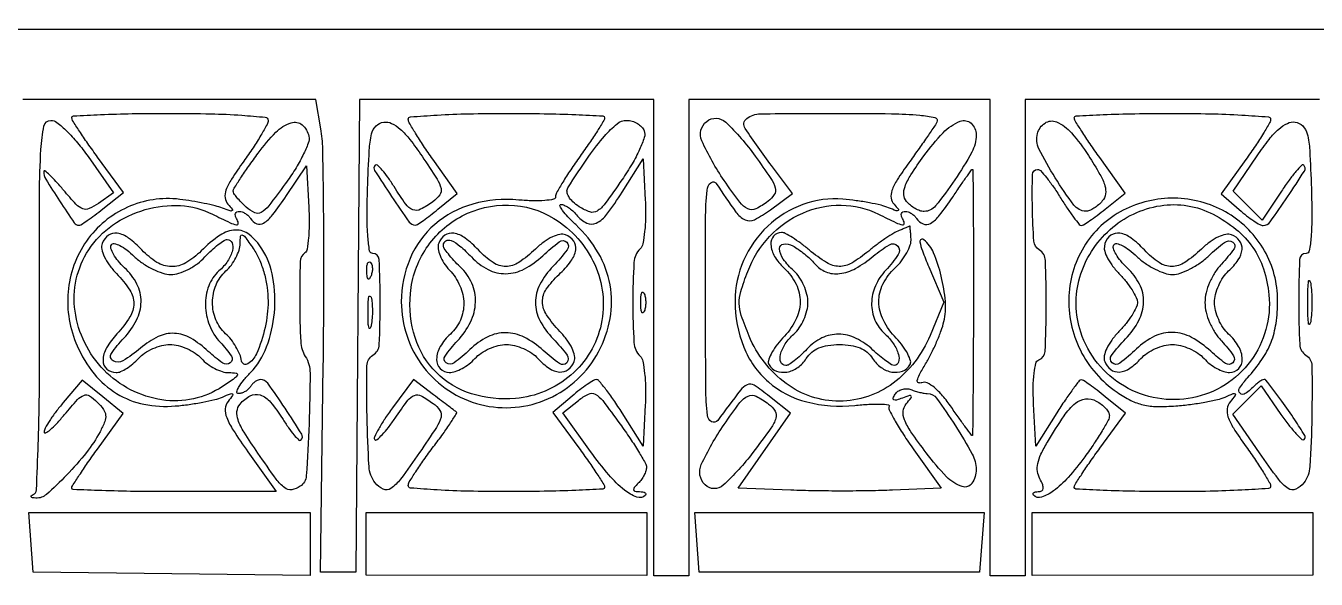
# Model space of a CAD drawing. Header units: inches. Extents: x 57 to 2760, y -193 to 2149.
# Drawn here: x 504.67 to 531.92, y 879.75 to 891.45 of the extents above; entities that cross this region are included whole.
import ezdxf

# ---------------------------------------------------------------- set-up
doc = ezdxf.new("R2010")
doc.units = ezdxf.units.IN
doc.header["$MEASUREMENT"] = 0
doc.set_wipeout_variables(frame=1)

# ---------------------------------------------------------------- blocks, each defined once
blk = doc.blocks.new('TG7-1H40CA')
blk.add_wipeout([(-0.386, 49.351), (148.648, 49.351), (148.648, -0.051), (-0.352, 0.023)])
for points in [[(64.735, 45.429, -0.000017), (56.91, 45.461, -0.408403)], [(124.81, 29.852), (118.597, 29.852), (118.597, 19.786), (117.857, 19.786), (117.857, 29.852), (111.491, 29.852), (111.491, 19.786), (110.751, 19.786), (110.751, 29.852), (104.537, 29.852), (104.459, 19.86), (103.719, 19.86), (103.774, 24.233, 0.002396), (103.788, 25.953, 0.003267), (103.782, 27.504, 0.002156), (103.764, 28.806, 0.037201), (103.724, 29.229), (103.619, 29.852), (97.427, 29.852)], [(120.941, 25.664, -0.233681), (120.941, 25.454, -0.026829), (120.851, 25.294, -0.026288), (120.725, 25.118, -0.023115), (120.576, 24.947, 0.032497), (120.424, 24.766, 0.048319), (120.318, 24.589, 0.058925), (120.266, 24.431, 0.143956), (120.275, 24.31, 0.140469), (120.401, 24.143, 0.184881), (120.583, 24.09, 0.129727), (120.805, 24.17, 0.058593), (121.039, 24.375, -0.062472), (121.171, 24.488, -0.041885), (121.346, 24.584, -0.041901), (121.533, 24.649, -0.062761), (121.706, 24.671, -0.062761), (121.878, 24.649, -0.041901), (122.065, 24.584, -0.041885), (122.24, 24.488, -0.062472), (122.372, 24.375, 0.044853), (122.494, 24.261, 0.038833), (122.641, 24.166, 0.040713), (122.789, 24.1, 0.084684), (122.913, 24.079, 0.205451), (123.105, 24.161, 0.199704), (123.18, 24.358, 0.125606), (123.102, 24.631, 0.076965), (122.89, 24.893, -0.062472), (122.776, 25.025, -0.041885), (122.681, 25.199, -0.041901), (122.615, 25.387, -0.062761), (122.594, 25.559, -0.062761), (122.615, 25.731, -0.041901), (122.681, 25.919, -0.041885), (122.776, 26.093, -0.062472), (122.89, 26.225, 0.058593), (123.095, 26.46, 0.129727), (123.174, 26.682, 0.184881), (123.122, 26.864, 0.140469), (122.955, 26.989, 0.143956), (122.834, 26.999, 0.058925), (122.676, 26.946, 0.048319), (122.498, 26.84, 0.032497), (122.318, 26.689, -0.043148), (121.968, 26.407, -0.144885), (121.691, 26.321, -0.156504), (121.425, 26.401, -0.052948), (121.113, 26.669, 0.042778), (120.833, 26.92, 0.120836), (120.594, 27.023, 0.200038), (120.407, 26.979, 0.145834), (120.275, 26.809), (120.266, 26.687, 0.058925), (120.318, 26.529, 0.048319), (120.424, 26.352, 0.032497), (120.576, 26.171, -0.023115), (120.725, 26.001, -0.026288), (120.851, 25.824, -0.026829), (120.941, 25.664, -0.115288)]]:
    blk.add_lwpolyline(points, format="xyb")
for points in [[(1.203, 31.333), (147.02, 31.333)], [(103.497, 21.118), (103.497, 19.793), (100.573, 19.826), (97.649, 19.86), (97.558, 21.118), (103.497, 21.118)], [(110.603, 21.118), (110.603, 19.789), (104.681, 19.796), (104.681, 21.118), (110.603, 21.118)], [(117.726, 21.118), (117.634, 19.86), (111.713, 19.86), (111.622, 21.118), (117.726, 21.118)], [(124.666, 21.118), (124.666, 19.796), (118.745, 19.789), (118.745, 21.118), (124.666, 21.118)]]:
    blk.add_lwpolyline(points)
for points in [[(102.609, 29.408, -0.125686), (102.586, 29.318, -0.00924), (102.458, 29.094, -0.012406), (102.292, 28.83, -0.009073), (102.095, 28.545, 0.011793), (101.837, 28.168, 0.056325), (101.72, 27.935, 0.115737), (101.7, 27.77, 0.160611), (101.762, 27.635, -0.013977), (101.853, 27.531, -0.434142), (101.849, 27.5, -0.242988), (101.808, 27.494, -0.008084), (101.646, 27.552, 0.029897), (101.492, 27.6, 0.009738), (101.259, 27.653, 0.009666), (100.997, 27.702, 0.010746), (100.742, 27.739, 0.136869), (99.639, 27.572, 0.135475), (98.776, 26.858, 0.13172), (98.386, 25.784, 0.126331), (98.577, 24.641, 0.065719), (98.936, 24.052, 0.085879), (99.41, 23.636, 0.087742), (99.988, 23.409, 0.07192), (100.65, 23.372, 0.012784), (100.94, 23.405, 0.012272), (101.232, 23.453, 0.012294), (101.487, 23.509, 0.042661), (101.646, 23.562, -0.007405), (101.815, 23.632, -0.268829), (101.856, 23.626, -0.404215), (101.86, 23.594, -0.010945), (101.763, 23.469, 0.15874), (101.704, 23.315, 0.107125), (101.735, 23.128, 0.050779), (101.873, 22.859, 0.009769), (102.182, 22.405), (102.78, 21.562), (100.622, 21.562, -0.003199), (99.794, 21.567, -0.005332), (99.098, 21.584, -0.001141), (98.492, 21.606, -0.402927), (98.464, 21.636, -0.142974), (98.478, 21.686, -0.002861), (98.623, 21.909, -0.006551), (98.797, 22.169, -0.004324), (99.005, 22.463), (99.546, 23.216), (99.116, 23.567), (98.686, 23.917), (98.283, 23.443, 0.014208), (98.128, 23.25, 0.018196), (97.998, 23.064, 0.016255), (97.901, 22.904, 0.128105), (97.879, 22.82, 0.572248), (97.911, 22.802, 0.050088), (98.006, 22.868, 0.02866), (98.145, 23.002, 0.013207), (98.311, 23.19, -0.010058), (98.585, 23.506, -0.118224), (98.718, 23.597, -0.237177), (98.837, 23.585, -0.053339), (99.001, 23.454, -0.039535), (99.133, 23.301, -0.135441), (99.179, 23.179, -0.119455), (99.16, 23.042, -0.027596), (99.06, 22.829, -0.044231), (98.773, 22.39, -0.025118), (98.355, 21.912, -0.019166), (97.929, 21.504, -0.198355), (97.703, 21.426, -0.029627), (97.634, 21.434, -0.193294), (97.604, 21.452, -0.404272), (97.607, 21.475, -0.066696), (97.649, 21.5, 0.289971), (97.717, 21.598, 0.002382), (97.755, 22.574, 0.006572), (97.781, 23.812, 0.002724), (97.784, 25.485, -0.001343), (97.783, 27.845, -0.01464), (97.813, 28.795, -0.033891), (97.876, 29.288, -0.357869), (98.023, 29.408, -0.168246), (98.151, 29.363, -0.026216), (98.357, 29.183, -0.026708), (98.586, 28.936, -0.020418), (98.809, 28.643), (99.345, 27.877), (99.027, 27.654, -0.048727), (98.83, 27.543, -0.196973), (98.694, 27.539, -0.116309), (98.552, 27.635, -0.012586), (98.29, 27.933, 0.00991), (98.129, 28.118, 0.020116), (97.994, 28.256, 0.025147), (97.896, 28.339, 0.621844), (97.871, 28.327, 0.137715), (97.917, 28.164, 0.00741), (98.206, 27.705, 0.005258), (98.515, 27.242, 0.244157), (98.612, 27.19, 0.147025), (98.658, 27.203, 0.007308), (98.792, 27.292, 0.011264), (98.949, 27.404, 0.007862), (99.121, 27.537), (99.556, 27.885), (99.01, 28.63, -0.005449), (98.801, 28.921, -0.008075), (98.624, 29.182, -0.004203), (98.481, 29.405, -0.141513), (98.464, 29.465, -0.399201), (98.499, 29.502, -0.001888), (99.072, 29.529, -0.00687), (99.741, 29.55, -0.004124), (100.536, 29.556, -0.005422), (101.401, 29.547, -0.012364), (102.052, 29.516, -0.007263), (102.55, 29.474, -0.385163)], [(109.714, 29.463, -0.13792), (109.697, 29.402, -0.004579), (109.562, 29.185, -0.008398), (109.395, 28.931, -0.005714), (109.196, 28.648, 0.008355), (108.998, 28.362, 0.011601), (108.83, 28.099, 0.008224), (108.7, 27.875, 0.128264), (108.678, 27.79, -0.359011), (108.637, 27.74, -0.027296), (108.451, 27.714, -0.02766), (108.2, 27.707, -0.016302), (107.901, 27.725, 0.091021), (106.93, 27.639, 0.111589), (106.13, 27.21, 0.11471), (105.607, 26.489, 0.10035), (105.422, 25.574, 0.16486), (105.89, 24.196, 0.168755), (107.096, 23.402, 0.169487), (108.53, 23.529, 0.166124), (109.588, 24.52, 0.078013), (109.831, 25.223, 0.08915), (109.83, 25.932, 0.087729), (109.582, 26.607, 0.072825), (109.104, 27.205, -0.014957), (108.938, 27.369, -0.03237), (108.824, 27.506, -0.058103), (108.771, 27.6, -0.536225), (108.792, 27.632, -0.109832), (108.861, 27.616, -0.038752), (108.949, 27.566, -0.03622), (109.041, 27.495, -0.035202), (109.122, 27.41, 0.102028), (109.338, 27.237, 0.238164), (109.539, 27.236, 0.116924), (109.764, 27.424, 0.019468), (110.085, 27.891), (110.529, 28.594), (110.574, 27.721, -0.017348), (110.58, 27.375, -0.022422), (110.56, 27.059, -0.02098), (110.521, 26.802, -0.1496), (110.463, 26.692, 0.183995), (110.335, 26.407, 0.01439), (110.31, 25.559, 0.01439), (110.335, 24.711, 0.183995), (110.463, 24.426, -0.1496), (110.521, 24.316, -0.02098), (110.56, 24.059, -0.022422), (110.58, 23.743, -0.017348), (110.574, 23.397), (110.529, 22.524), (110.085, 23.227, 0.009742), (109.907, 23.497, 0.014641), (109.741, 23.724, 0.009427), (109.595, 23.903, 0.220865), (109.538, 23.93, 0.139145), (109.478, 23.913, 0.012695), (109.346, 23.828, 0.015659), (109.192, 23.715, 0.011626), (109.029, 23.581), (108.623, 23.232), (109.169, 22.488, -0.005452), (109.378, 22.197, -0.008079), (109.554, 21.936, -0.004207), (109.697, 21.713, -0.141503), (109.714, 21.653, -0.399201), (109.679, 21.616, -0.001888), (109.106, 21.589, -0.00687), (108.437, 21.569, -0.004124), (107.642, 21.562, -0.005733), (106.847, 21.571, -0.009538), (106.178, 21.599, -0.00361), (105.617, 21.638, -0.392264), (105.569, 21.689, -0.136425), (105.591, 21.768, -0.00783), (105.726, 21.983, -0.011471), (105.898, 22.237, -0.008144), (106.102, 22.513, 0.006732), (106.303, 22.783, 0.011234), (106.463, 23.017, 0.004982), (106.59, 23.214, 0.398583), (106.583, 23.247, -0.007416), (106.548, 23.273, -0.000305), (106.421, 23.368, -0.00053), (106.271, 23.481, -0.000376), (106.104, 23.608), (105.676, 23.932), (105.235, 23.332, 0.012417), (105.071, 23.097, 0.01985), (104.944, 22.888, 0.01472), (104.855, 22.716, 0.318004), (104.864, 22.662, 0.395329), (104.91, 22.661, 0.023372), (105.018, 22.765, 0.0251), (105.148, 22.918, 0.014642), (105.289, 23.112, -0.010687), (105.561, 23.493, -0.140319), (105.697, 23.597, -0.222583), (105.84, 23.588, -0.031973), (106.093, 23.426, -0.087113), (106.236, 23.278, -0.218628), (106.26, 23.133, -0.07791), (106.164, 22.921, -0.005748), (105.808, 22.39, -0.008233), (105.407, 21.828, -0.083538), (105.201, 21.63, -0.260037), (105.04, 21.615, -0.124668), (104.87, 21.747, -0.150798), (104.74, 22.094, -0.010511), (104.699, 23.148, -0.007994), (104.697, 24.224, -0.25613), (104.823, 24.445, 0.24735), (104.956, 24.67, 0.012035), (104.976, 25.568, 0.010853), (104.956, 26.466, 0.401308), (104.821, 26.595, -0.366189), (104.752, 26.653, -0.021453), (104.716, 26.945, -0.020774), (104.699, 27.369, -0.007756), (104.71, 27.965, -0.004959), (104.745, 28.775, -0.046328), (104.795, 29.121, -0.134975), (104.89, 29.291, -0.169286), (105.051, 29.371, -0.144465), (105.217, 29.344, -0.070031), (105.397, 29.224, -0.045725), (105.605, 29.002, -0.016473), (105.859, 28.651, -0.006416), (106.176, 28.168, -0.083375), (106.26, 27.971, -0.21795), (106.233, 27.833, -0.079259), (106.089, 27.689, -0.039411), (105.828, 27.528, -0.214825), (105.666, 27.519, -0.146307), (105.515, 27.637, -0.015874), (105.269, 28.009, 0.015314), (105.139, 28.206, 0.026569), (105.018, 28.359, 0.026234), (104.916, 28.463, 0.402374), (104.87, 28.462, 0.351165), (104.858, 28.35, 0.006012), (105.218, 27.799, 0.006783), (105.588, 27.26, 0.250921), (105.717, 27.196, 0.138052), (105.763, 27.21, 0.007658), (105.889, 27.295, 0.011359), (106.036, 27.402, 0.008034), (106.196, 27.53), (106.601, 27.861), (106.085, 28.587, -0.00738), (105.888, 28.873, -0.010446), (105.721, 29.135, -0.006866), (105.59, 29.357, -0.130556), (105.569, 29.434, -0.393227), (105.615, 29.483, -0.003348), (106.178, 29.52, -0.00918), (106.847, 29.547, -0.005517), (107.642, 29.556, -0.004221), (108.437, 29.549, -0.007031), (109.106, 29.529, -0.001977), (109.679, 29.501, -0.398797)], [(112.893, 28.654, -0.006765), (113.222, 28.182, -0.079728), (113.317, 27.98, -0.212263), (113.297, 27.84, -0.091045), (113.166, 27.697, -0.047903), (112.909, 27.538, -0.229531), (112.741, 27.537, -0.1211), (112.571, 27.676, -0.010206), (112.238, 28.139, -0.045422), (111.769, 28.975, -0.344085), (111.87, 29.386, -0.372812), (112.272, 29.367, -0.046707)], [(116.731, 29.371, -0.018084), (116.664, 29.262, -0.002472), (116.513, 29.041, -0.00284), (116.331, 28.781, -0.002396), (116.136, 28.507, 0.012549), (115.892, 28.15, 0.058476), (115.781, 27.926, 0.118068), (115.764, 27.766, 0.155636), (115.826, 27.634, -0.01316), (115.917, 27.53, -0.455622), (115.913, 27.502, -0.233408), (115.872, 27.498, -0.007216), (115.71, 27.562, 0.039421), (115.552, 27.613, 0.011888), (115.305, 27.666, 0.011832), (115.025, 27.711, 0.012596), (114.748, 27.743, 0.110175), (113.903, 27.631, 0.102215), (113.159, 27.171, 0.100606), (112.65, 26.446, 0.103247), (112.47, 25.586, 0.093689), (112.653, 24.618, 0.12058), (113.173, 23.881, 0.118166), (113.984, 23.457, 0.087595), (114.996, 23.384, -0.011238), (115.296, 23.408, -0.021457), (115.537, 23.412, -0.022499), (115.708, 23.399, -0.548405), (115.725, 23.363, 0.262587), (115.723, 23.292, 0.010398), (115.851, 23.053, 0.016026), (116.025, 22.767, 0.010376), (116.243, 22.449), (116.824, 21.636), (115.793, 21.593, -0.006761), (115.318, 21.579, -0.00374), (114.737, 21.575, -0.003729), (114.148, 21.579, -0.005993), (113.647, 21.593), (112.532, 21.636), (113.637, 23.219), (113.193, 23.575, 0.020862), (112.872, 23.811, 0.262466), (112.727, 23.822, 0.121819), (112.583, 23.706, 0.003472), (112.104, 23.069, -0.373471), (111.974, 23.04, -0.247783), (111.884, 23.174, -0.024039), (111.852, 23.755, -0.001332), (111.845, 25.574, -0.001478), (111.847, 27.319, -0.021659), (111.877, 27.934, -0.197153), (111.957, 28.089, -0.448484), (112.073, 28.072, 0.008536), (112.487, 27.47, 0.125807), (112.682, 27.306, 0.23741), (112.88, 27.309, 0.038633), (113.216, 27.519), (113.683, 27.864), (113.241, 28.451, -0.012298), (112.682, 29.235, -0.39661), (112.716, 29.447, -0.162582), (113.003, 29.547, -0.002818), (114.677, 29.556, -0.003467), (115.776, 29.548, -0.018996), (116.368, 29.518, -0.036454), (116.691, 29.465, -0.500633)], [(123.778, 29.434, -0.131406), (123.757, 29.357, -0.006826), (123.625, 29.134, -0.010431), (123.456, 28.871, -0.007358), (123.256, 28.583), (122.734, 27.854), (123.116, 27.521, 0.014378), (123.272, 27.393, 0.018469), (123.422, 27.285, 0.01651), (123.551, 27.205, 0.130652), (123.619, 27.187, 0.240162), (123.766, 27.263, 0.008859), (124.136, 27.792, 0.007776), (124.491, 28.337, 0.350047), (124.477, 28.462, 0.420518), (124.435, 28.462, 0.014369), (124.313, 28.327, 0.019236), (124.168, 28.143, 0.011228), (124.007, 27.912), (123.601, 27.298), (123.295, 27.604), (122.989, 27.91), (123.495, 28.66, -0.016735), (123.746, 29.006, -0.046054), (123.951, 29.225, -0.070292), (124.131, 29.345, -0.143625), (124.296, 29.371, -0.169286), (124.457, 29.291, -0.134975), (124.552, 29.121, -0.046328), (124.603, 28.775, -0.004959), (124.638, 27.965, -0.007756), (124.648, 27.369, -0.020774), (124.632, 26.945, -0.021453), (124.595, 26.653, -0.366189), (124.527, 26.595, 0.401308), (124.391, 26.466, 0.010853), (124.371, 25.568, 0.012035), (124.392, 24.67, 0.24735), (124.525, 24.445, -0.25613), (124.65, 24.224, -0.007994), (124.648, 23.148, -0.010511), (124.607, 22.094, -0.150798), (124.477, 21.747, -0.123585), (124.308, 21.614, -0.260243), (124.147, 21.629, -0.084292), (123.943, 21.825, -0.008359), (123.546, 22.381), (122.982, 23.2), (123.281, 23.499), (123.579, 23.798), (123.997, 23.195, 0.012976), (124.162, 22.97, 0.022176), (124.313, 22.791, 0.018619), (124.439, 22.665, 0.403804), (124.487, 22.666, 0.343551), (124.497, 22.747, 0.008803), (124.29, 23.08, 0.015179), (124.017, 23.475, 0.009539), (123.676, 23.921, 0.276182), (123.644, 23.933, 0.06931), (123.589, 23.915, 0.051056), (123.521, 23.872, 0.031295), (123.45, 23.81, -0.039657), (123.243, 23.633, -0.366398), (123.134, 23.641, -0.357785), (123.122, 23.752, -0.039322), (123.29, 23.968, 0.034526), (123.594, 24.352, 0.057374), (123.787, 24.718, 0.057668), (123.892, 25.116, 0.035278), (123.926, 25.601, 0.13007), (123.648, 26.654, 0.12793), (122.884, 27.438, 0.125511), (121.822, 27.761, 0.122633), (120.726, 27.539, 0.13843), (119.872, 26.793, 0.13295), (119.517, 25.698, 0.129143), (119.76, 24.55, 0.127182), (120.536, 23.661, 0.034092), (120.825, 23.491, 0.059377), (121.087, 23.397, 0.053464), (121.381, 23.361, 0.022653), (121.78, 23.374, 0.01264), (122.085, 23.406, 0.012454), (122.389, 23.453, 0.012414), (122.654, 23.508, 0.045733), (122.816, 23.561, -0.007095), (122.987, 23.633, -0.28039), (123.026, 23.626, -0.394301), (123.029, 23.594, -0.009798), (122.928, 23.464, 0.134549), (122.862, 23.313, 0.121406), (122.878, 23.143, 0.059226), (122.993, 22.907, 0.011255), (123.262, 22.512, -0.006743), (123.459, 22.225, -0.009678), (123.626, 21.966, -0.005981), (123.759, 21.745, -0.132886), (123.778, 21.674, -0.395308), (123.736, 21.628, -0.002807), (123.169, 21.595, -0.008394), (122.5, 21.57, -0.005043), (121.706, 21.562, -0.004124), (120.911, 21.569, -0.00687), (120.242, 21.589, -0.001888), (119.668, 21.616, -0.399201), (119.633, 21.653, -0.141308), (119.65, 21.713, -0.004275), (119.792, 21.934, -0.008148), (119.966, 22.192, -0.005505), (120.174, 22.481), (120.714, 23.217), (120.285, 23.569, 0.007193), (120.115, 23.704, 0.01022), (119.96, 23.818, 0.006608), (119.827, 23.909, 0.131012), (119.781, 23.925, 0.249322), (119.738, 23.906, 0.005754), (119.598, 23.722, 0.011452), (119.438, 23.496, 0.007342), (119.263, 23.227), (118.819, 22.524), (118.773, 23.41, -0.014552), (118.765, 23.774, -0.027737), (118.784, 24.066, -0.029563), (118.822, 24.279, -0.258795), (118.884, 24.347, 0.311406), (119.017, 24.524, 0.009468), (119.039, 25.487, 0.010246), (119.023, 26.446, 0.249986), (118.893, 26.669, -0.240659), (118.78, 26.855, -0.013007), (118.748, 27.56, -0.011685), (118.75, 28.266, -0.406556), (118.858, 28.372, -0.211107), (118.919, 28.345, -0.014594), (119.045, 28.198, -0.018771), (119.188, 28.007, -0.012892), (119.337, 27.78, 0.008739), (119.483, 27.553, 0.013334), (119.618, 27.362, 0.007847), (119.736, 27.209, 0.230773), (119.779, 27.188, 0.140327), (119.826, 27.202, 0.007564), (119.958, 27.289, 0.011332), (120.113, 27.4, 0.007987), (120.282, 27.531), (120.709, 27.872), (120.171, 28.621, -0.005506), (119.965, 28.914, -0.008129), (119.791, 29.177, -0.004309), (119.65, 29.401, -0.138683), (119.633, 29.463, -0.398797), (119.669, 29.501, -0.001977), (120.242, 29.529, -0.007031), (120.911, 29.549, -0.004221), (121.706, 29.556, -0.005517), (122.5, 29.547, -0.00918), (123.169, 29.52, -0.003348), (123.732, 29.483, -0.393227)], [(103.469, 29.071, -0.139908), (103.457, 28.927, -0.023451), (103.344, 28.669, -0.024103), (103.178, 28.371, -0.019321), (102.972, 28.067, -0.006886), (102.622, 27.603, -0.093107), (102.463, 27.463, -0.247646), (102.326, 27.455, -0.075943), (102.147, 27.574, -0.016735), (102.041, 27.677, -0.022188), (101.951, 27.777, -0.02033), (101.886, 27.865, -0.161352), (101.872, 27.914, -0.131743), (101.89, 27.972, -0.003997), (102.028, 28.185, -0.007647), (102.198, 28.435, -0.005182), (102.398, 28.714, -0.03564), (102.775, 29.157, -0.118918), (103.096, 29.358, -0.262697), (103.328, 29.313, -0.170351)], [(110.55, 29.184, -0.173714), (110.553, 29.049, -0.026325), (110.453, 28.794, -0.026188), (110.294, 28.487, -0.017885), (110.083, 28.156, -0.006692), (109.72, 27.645, -0.093953), (109.557, 27.491, -0.22738), (109.403, 27.473, -0.063064), (109.179, 27.582, -0.041584), (109.046, 27.686, -0.071236), (108.957, 27.796, -0.098265), (108.921, 27.898, -0.180745), (108.939, 27.983, -0.009403), (109.38, 28.648, -0.028315), (109.713, 29.077, -0.040712), (109.979, 29.335, -0.17428), (110.183, 29.408, -0.07314), (110.297, 29.391, -0.064113), (110.407, 29.342, -0.066866), (110.496, 29.27, -0.097604)], [(117.56, 29.102, -0.12521), (117.467, 28.734, -0.024629), (117.109, 28.148, -0.020713), (116.702, 27.599, -0.226565), (116.461, 27.484, -0.085322), (116.373, 27.499, -0.043702), (116.271, 27.545, -0.041744), (116.171, 27.613, -0.049047), (116.09, 27.694, -0.158128), (116.033, 27.837, -0.107596), (116.059, 28.013, -0.053513), (116.184, 28.259, -0.011453), (116.456, 28.656, -0.035482), (116.863, 29.146, -0.106018), (117.222, 29.389, -0.289226), (117.453, 29.347, -0.210027)], [(119.93, 28.666, -0.011491), (120.174, 28.266, -0.057216), (120.279, 28.025, -0.114026), (120.291, 27.852, -0.134431), (120.224, 27.704, -0.041429), (120.141, 27.62, -0.040087), (120.046, 27.55, -0.042906), (119.951, 27.502, -0.102674), (119.874, 27.488, -0.228291), (119.625, 27.617, -0.021891), (119.229, 28.195, -0.023405), (118.887, 28.807, -0.181724), (118.854, 29.127, -0.183473), (119.014, 29.352, -0.253657), (119.256, 29.374, -0.113575), (119.575, 29.141, -0.035877)], [(103.388, 26.609, 0.236638), (103.288, 26.423, 0.008059), (103.276, 25.567, 0.011137), (103.297, 24.731, 0.128026), (103.394, 24.42, -0.140523), (103.495, 24.065, -0.009252), (103.474, 22.992, -0.006989), (103.416, 21.897, -0.231747), (103.288, 21.675, -0.107981), (103.107, 21.603, -0.20986), (102.959, 21.641, -0.070302), (102.782, 21.825, -0.005621), (102.393, 22.376, -0.009989), (102.101, 22.819, -0.053704), (101.974, 23.078, -0.113712), (101.952, 23.259, -0.148166), (102.017, 23.413, -0.097216), (102.231, 23.588, -0.207524), (102.44, 23.605, -0.136847), (102.659, 23.455, -0.036306), (102.91, 23.109, 0.014297), (103.039, 22.912, 0.02477), (103.159, 22.757, 0.023132), (103.26, 22.651, 0.409263), (103.303, 22.651, 0.348158), (103.318, 22.78, 0.008316), (102.968, 23.325, 0.009423), (102.601, 23.853, 0.240774), (102.45, 23.931, 0.101238), (102.397, 23.92, 0.052035), (102.338, 23.887, 0.048689), (102.282, 23.839, 0.052822), (102.239, 23.783, -0.071577), (102.191, 23.726, -0.052873), (102.125, 23.678, -0.053301), (102.051, 23.646, -0.076927), (101.98, 23.635, -0.47503), (101.951, 23.67, -0.081157), (101.987, 23.765, -0.040775), (102.087, 23.908, -0.018492), (102.238, 24.079, 0.102512), (102.577, 24.619, 0.066114), (102.741, 25.341, 0.065728), (102.711, 26.087, 0.097742), (102.478, 26.695, 0.082839), (102.212, 26.995, 0.1808), (101.924, 27.09, 0.14259), (101.595, 26.981, 0.045683), (101.195, 26.648, -0.064149), (100.869, 26.397, -0.137339), (100.564, 26.317, -0.137083), (100.262, 26.407, -0.063808), (99.944, 26.669, 0.042778), (99.664, 26.92, 0.120836), (99.424, 27.023, 0.200038), (99.237, 26.979, 0.145834), (99.106, 26.809, 0.143956), (99.096, 26.687, 0.058925), (99.149, 26.529, 0.048319), (99.255, 26.352, 0.032497), (99.407, 26.171, -0.044798), (99.688, 25.82, -0.145256), (99.774, 25.537, -0.145156), (99.692, 25.253, -0.044714), (99.417, 24.897, 0.056275), (99.198, 24.601, 0.125653), (99.123, 24.333, 0.220494), (99.202, 24.153, 0.183329), (99.398, 24.079, 0.103819), (99.495, 24.099, 0.036698), (99.621, 24.166, 0.03453), (99.752, 24.261, 0.034176), (99.87, 24.375, -0.062472), (100.002, 24.488, -0.041885), (100.176, 24.584, -0.041901), (100.364, 24.649, -0.062761), (100.536, 24.671, -0.062761), (100.708, 24.649, -0.041901), (100.896, 24.584, -0.041885), (101.071, 24.488, -0.062472), (101.202, 24.375, 0.050127), (101.328, 24.261, 0.040077), (101.483, 24.165, 0.041445), (101.642, 24.099, 0.076609), (101.78, 24.078, -0.033046), (101.937, 24.067, -0.502218), (101.96, 24.026, -0.134512), (101.902, 23.957, -0.006209), (101.646, 23.783, -0.186382), (100.368, 23.502, -0.162634), (99.144, 24.131, -0.160193), (98.532, 25.378, -0.181571), (98.822, 26.673, -0.095174), (99.326, 27.193, -0.082683), (100.012, 27.521, -0.083889), (100.757, 27.606, -0.102656), (101.433, 27.427, 0.004635), (101.805, 27.246, 0.066601), (101.945, 27.201, 0.516651), (101.98, 27.236, 0.099082), (101.942, 27.336, -0.076764), (101.919, 27.392, -0.154201), (101.921, 27.44, -0.186277), (101.95, 27.472, -0.117858), (101.999, 27.484, -0.085235), (102.062, 27.473, -0.053414), (102.13, 27.44, -0.051777), (102.193, 27.392, -0.064269), (102.239, 27.336, 0.158033), (102.37, 27.224, 0.243689), (102.515, 27.237, 0.088424), (102.703, 27.409, 0.014036), (102.996, 27.817), (103.423, 28.446), (103.468, 27.571, -0.013777), (103.476, 27.23, -0.019826), (103.463, 26.928, -0.016071), (103.435, 26.685, -0.205746)], [(117.503, 25.559, -0.000762), (117.499, 24.481, -0.001271), (117.493, 23.573, -0.000065), (117.485, 22.756, -0.411316), (117.476, 22.746, -0.238475), (117.461, 22.754, -0.000752), (117.338, 22.922, -0.003924), (117.199, 23.115, -0.002418), (117.038, 23.345, 0.022714), (116.851, 23.59, 0.045339), (116.678, 23.763, 0.061885), (116.528, 23.859, 0.205808), (116.414, 23.863, -0.192916), (116.343, 23.864, -0.35682), (116.318, 23.911, -0.074904), (116.363, 24.035, -0.011505), (116.493, 24.264, 0.01926), (116.611, 24.478, 0.014014), (116.726, 24.725, 0.014196), (116.822, 24.965, 0.029962), (116.879, 25.158, 0.079065), (116.911, 25.581, 0.038926), (116.823, 26.114, 0.038356), (116.662, 26.608, 0.121831), (116.457, 26.886, 0.304785), (116.397, 26.892, 0.325555), (116.372, 26.839, 0.046955), (116.424, 26.652, 0.00832), (116.56, 26.313), (116.877, 25.564), (116.586, 24.862, -0.133902), (115.805, 23.853, -0.162008), (114.675, 23.474, -0.162559), (113.547, 23.847, -0.13489), (112.766, 24.85, -0.015041), (112.601, 25.286, -0.078031), (112.556, 25.538, -0.080262), (112.591, 25.789, -0.016424), (112.737, 26.214, -0.096941), (113.198, 26.953, -0.101682), (113.897, 27.449, -0.10596), (114.71, 27.616, -0.114135), (115.497, 27.427, 0.004635), (115.869, 27.246, 0.066601), (116.008, 27.201, 0.516651), (116.043, 27.236, 0.099082), (116.006, 27.336, -0.076764), (115.982, 27.392, -0.154201), (115.985, 27.44, -0.186277), (116.014, 27.472, -0.117858), (116.063, 27.484, -0.085235), (116.126, 27.473, -0.053414), (116.194, 27.44, -0.051777), (116.256, 27.392, -0.064269), (116.302, 27.336, 0.160659), (116.439, 27.22, 0.23155), (116.595, 27.232, 0.095295), (116.789, 27.403, 0.019011), (117.06, 27.78, -0.003032), (117.212, 28.007, -0.004894), (117.345, 28.198, -0.001151), (117.462, 28.363, -0.242038), (117.479, 28.372, -0.411674), (117.491, 28.361, -0.000095), (117.498, 27.546, -0.001533), (117.502, 26.638, -0.000919)], [(108.643, 27.336, -0.150169), (109.505, 26.363, -0.160589), (109.643, 25.101, -0.164186), (109.004, 24.024, -0.15698), (107.832, 23.53, -0.097554), (106.903, 23.63, -0.121275), (106.162, 24.078, -0.121387), (105.713, 24.818, -0.097848), (105.613, 25.746, -0.125678), (105.95, 26.706, -0.125689), (106.706, 27.388, -0.127585), (107.687, 27.617, -0.1316)], [(122.564, 27.424, -0.050969), (123.048, 27.105, -0.070497), (123.401, 26.724, -0.071934), (123.629, 26.267, -0.055753), (123.743, 25.721, -0.185362), (123.355, 24.322, -0.186379), (122.131, 23.546, -0.183954), (120.69, 23.789, -0.182163), (119.769, 24.931, -0.15207), (119.749, 26.091, -0.140322), (120.387, 27.1, -0.143571), (121.45, 27.605, -0.160774)], [(102.608, 25.589, -0.056146), (102.546, 25.033, -0.04812), (102.361, 24.473, -0.14958), (102.18, 24.263, -0.539144), (102.049, 24.322, 0.060366), (102.01, 24.463, 0.03311), (101.93, 24.623, 0.032482), (101.826, 24.777, 0.044314), (101.712, 24.9, -0.112329), (101.506, 25.194, -0.098828), (101.435, 25.561, -0.098286), (101.511, 25.93, -0.109713), (101.72, 26.225, 0.050127), (101.834, 26.351, 0.040077), (101.93, 26.506, 0.041445), (101.996, 26.665, 0.076609), (102.017, 26.803, -0.033046), (102.028, 26.96, -0.502218), (102.069, 26.983, -0.134512), (102.139, 26.925, -0.006209), (102.313, 26.669, -0.046727), (102.433, 26.444, -0.032912), (102.527, 26.173, -0.031811), (102.587, 25.879, -0.034475)], [(106.212, 26.81, 0.130271), (106.2, 26.696, 0.057567), (106.24, 26.55, 0.050422), (106.322, 26.393, 0.042751), (106.439, 26.245, -0.084699), (106.66, 25.911, -0.100928), (106.741, 25.542, -0.106971), (106.669, 25.187, -0.1061), (106.458, 24.893, 0.076965), (106.245, 24.631, 0.125606), (106.167, 24.358, 0.199704), (106.243, 24.161, 0.205451), (106.435, 24.079, 0.084684), (106.559, 24.1, 0.040713), (106.706, 24.166, 0.038833), (106.853, 24.261, 0.044853), (106.976, 24.375, -0.062472), (107.108, 24.488, -0.041885), (107.282, 24.584, -0.041901), (107.47, 24.649, -0.062761), (107.642, 24.671, -0.062761), (107.814, 24.649, -0.041901), (108.002, 24.584, -0.041885), (108.176, 24.488, -0.062472), (108.308, 24.375, 0.058593), (108.543, 24.17, 0.129727), (108.765, 24.09, 0.184881), (108.946, 24.143, 0.140469), (109.072, 24.31, 0.143956), (109.082, 24.431, 0.058925), (109.029, 24.589, 0.048319), (108.923, 24.766, 0.032497), (108.771, 24.947, -0.043148), (108.49, 25.296, -0.144885), (108.403, 25.573, -0.156504), (108.484, 25.84, -0.052948), (108.752, 26.151, 0.042778), (109.003, 26.431, 0.120836), (109.106, 26.671, 0.200038), (109.062, 26.858, 0.145834), (108.891, 26.989, 0.143956), (108.77, 26.999, 0.058925), (108.612, 26.946, 0.048319), (108.435, 26.84, 0.032497), (108.254, 26.689, -0.043148), (107.905, 26.407, -0.144885), (107.628, 26.321, -0.156504), (107.361, 26.401, -0.052948), (107.05, 26.669, 0.042782), (106.77, 26.92, 0.120423), (106.53, 27.023, 0.199614), (106.344, 26.98, 0.146662)], [(115.932, 27.08, 0.045359), (115.819, 27.025, 0.012358), (115.652, 26.918, 0.012394), (115.468, 26.787, 0.012601), (115.292, 26.647, -0.037766), (114.933, 26.393, -0.14101), (114.669, 26.322, -0.13669), (114.403, 26.401, -0.03466), (114.035, 26.669, 0.015253), (113.855, 26.811, 0.019123), (113.681, 26.931, 0.017588), (113.529, 27.019, 0.123541), (113.447, 27.039, 0.221469), (113.284, 26.964, 0.19487), (113.226, 26.785, 0.116391), (113.305, 26.533, 0.07069), (113.5, 26.289, -0.087799), (113.757, 25.945, -0.121688), (113.843, 25.571, -0.114765), (113.745, 25.183, -0.072341), (113.473, 24.802, 0.030655), (113.333, 24.636, 0.042442), (113.23, 24.47, 0.049151), (113.174, 24.327, 0.210233), (113.186, 24.239, 0.167609), (113.343, 24.11, 0.131761), (113.564, 24.09, 0.111847), (113.795, 24.186, 0.099311), (113.973, 24.375, -0.077821), (114.088, 24.507, -0.075647), (114.238, 24.599, -0.063861), (114.431, 24.653, -0.036211), (114.674, 24.671, -0.036211), (114.916, 24.653, -0.063861), (115.109, 24.599, -0.075647), (115.26, 24.507, -0.077821), (115.374, 24.375, 0.099311), (115.553, 24.186, 0.111847), (115.783, 24.09, 0.131761), (116.004, 24.11, 0.167609), (116.162, 24.239, 0.210233), (116.174, 24.327, 0.049151), (116.118, 24.47, 0.042442), (116.015, 24.636, 0.030655), (115.874, 24.802, -0.072347), (115.602, 25.183, -0.114808), (115.505, 25.571, -0.121706), (115.59, 25.945, -0.087732), (115.848, 26.289, 0.039936), (115.984, 26.439, 0.038945), (116.095, 26.61, 0.04165), (116.169, 26.776, 0.102843), (116.186, 26.907, 0.002128), (116.178, 27.014, 0.003776), (116.17, 27.102, 0.001165), (116.162, 27.175, 0.759349), (116.16, 27.176, -0.183013), (116.153, 27.169, -0.001761), (116.09, 27.143, -0.00555), (116.018, 27.113, -0.00353)], [(100.555, 26.151, 0.078064), (100.724, 26.178, 0.040692), (100.921, 26.259, 0.03906), (101.115, 26.379, 0.04657), (101.276, 26.521, -0.016233), (101.418, 26.663, -0.021145), (101.558, 26.783, -0.019347), (101.679, 26.871, -0.148512), (101.746, 26.891, -0.311042), (101.847, 26.822, -0.156212), (101.856, 26.659, -0.085275), (101.755, 26.435, -0.059994), (101.572, 26.225, 0.118637), (101.356, 25.908, 0.095198), (101.285, 25.5, 0.090557), (101.369, 25.077, 0.094326), (101.598, 24.718, -0.03899), (101.833, 24.424, -0.39796), (101.811, 24.284, -0.326824), (101.65, 24.28, -0.036212), (101.347, 24.526, 0.056236), (100.974, 24.805, 0.120508), (100.632, 24.907, 0.125028), (100.29, 24.838, 0.063017), (99.917, 24.597, -0.036222), (99.543, 24.326, -0.278489), (99.336, 24.324, -0.430246), (99.3, 24.479, -0.044483), (99.562, 24.806, 0.073221), (99.832, 25.186, 0.115612), (99.927, 25.573, 0.121504), (99.839, 25.948, 0.086258), (99.578, 26.295, -0.029984), (99.445, 26.437, -0.042712), (99.345, 26.578, -0.050044), (99.29, 26.701, -0.223495), (99.299, 26.777, -0.315297), (99.36, 26.803, -0.065393), (99.476, 26.763, -0.047197), (99.624, 26.67, -0.027415), (99.783, 26.533, 0.041067), (99.963, 26.387, 0.035053), (100.175, 26.264, 0.036551), (100.384, 26.178, 0.078539)], [(106.902, 26.521, 0.085523), (107.253, 26.256, 0.12381), (107.63, 26.168, 0.116702), (108.02, 26.268, 0.070589), (108.409, 26.548, -0.029318), (108.758, 26.844, -0.374162), (108.916, 26.833, -0.374162), (108.927, 26.675, -0.029318), (108.63, 26.327, 0.068171), (108.348, 25.938, 0.123553), (108.253, 25.559, 0.123553), (108.348, 25.18, 0.068171), (108.63, 24.792, -0.030048), (108.921, 24.449, -0.352854), (108.916, 24.286, -0.386414), (108.762, 24.267, -0.030991), (108.418, 24.545, 0.066554), (108.018, 24.824, 0.116336), (107.629, 24.92, 0.12037), (107.246, 24.832, 0.074347), (106.868, 24.564, -0.031382), (106.537, 24.285, -0.325534), (106.369, 24.283, -0.413631), (106.345, 24.426, -0.033967), (106.609, 24.749, 0.075471), (106.883, 25.146, 0.104345), (106.988, 25.565, 0.113101), (106.912, 25.965, 0.101121), (106.667, 26.311, -0.016795), (106.53, 26.449, -0.021692), (106.415, 26.584, -0.020117), (106.329, 26.703, -0.146593), (106.31, 26.769, -0.265071), (106.363, 26.862, -0.236985), (106.474, 26.87, -0.080632), (106.661, 26.753, -0.024594)], [(114.149, 26.381, 0.123806), (114.388, 26.207, 0.128537), (114.677, 26.169, 0.096663), (115.014, 26.28, 0.04705), (115.387, 26.538, -0.04214), (115.729, 26.78, -0.357085), (115.903, 26.753, -0.342284), (115.915, 26.574, -0.041274), (115.652, 26.242, 0.085384), (115.432, 25.909, 0.10077), (115.352, 25.541, 0.106533), (115.424, 25.187, 0.106009), (115.636, 24.893, -0.060665), (115.813, 24.689, -0.077322), (115.919, 24.463, -0.136214), (115.921, 24.296, -0.340701), (115.831, 24.227, -0.142968), (115.773, 24.244, -0.015276), (115.656, 24.323, -0.01783), (115.521, 24.429, -0.013439), (115.38, 24.555, 0.074488), (115.025, 24.801, 0.111207), (114.658, 24.889, 0.117767), (114.305, 24.809, 0.090616), (113.986, 24.574, -0.017292), (113.852, 24.441, -0.022166), (113.72, 24.329, -0.020786), (113.604, 24.246, -0.144917), (113.538, 24.227, -0.311042), (113.436, 24.296, -0.156212), (113.428, 24.459, -0.085275), (113.529, 24.683, -0.059994), (113.711, 24.893, 0.062472), (113.825, 25.025, 0.041885), (113.921, 25.199, 0.041901), (113.986, 25.387, 0.062761), (114.008, 25.559, 0.062761), (113.986, 25.731, 0.041901), (113.921, 25.919, 0.041885), (113.825, 26.093, 0.062472), (113.711, 26.225, -0.053722), (113.488, 26.476, -0.144456), (113.411, 26.699, -0.399355), (113.494, 26.795, -0.148346), (113.687, 26.757, -0.029489), (113.804, 26.684, -0.018165), (113.934, 26.587, -0.018196), (114.056, 26.48, -0.030842)], [(121.706, 26.151, 0.083711), (121.87, 26.179, 0.035655), (122.077, 26.268, 0.034006), (122.289, 26.396, 0.037865), (122.473, 26.548, -0.030936), (122.807, 26.83, -0.315659), (122.978, 26.835, -0.424505), (123.005, 26.695, -0.034116), (122.74, 26.372, 0.046801), (122.601, 26.192, 0.040564), (122.489, 25.981, 0.041687), (122.416, 25.762, 0.059646), (122.392, 25.559, 0.059646), (122.416, 25.356, 0.041687), (122.489, 25.137, 0.040564), (122.601, 24.926, 0.046801), (122.74, 24.747, -0.03485), (122.994, 24.435, -0.369343), (122.98, 24.284, -0.361177), (122.827, 24.272, -0.034572), (122.515, 24.528, 0.064573), (122.108, 24.821, 0.116498), (121.713, 24.928, 0.122982), (121.327, 24.845, 0.076867), (120.946, 24.578, -0.028604), (120.593, 24.277, -0.364681), (120.432, 24.285, -0.384826), (120.418, 24.441, -0.029052), (120.717, 24.792, 0.070589), (120.996, 25.18, 0.115921), (121.096, 25.57, 0.123446), (121.01, 25.946, 0.086661), (120.748, 26.295, -0.029984), (120.614, 26.437, -0.042712), (120.515, 26.578, -0.050044), (120.459, 26.701, -0.223495), (120.468, 26.777, -0.315297), (120.529, 26.803, -0.065393), (120.646, 26.763, -0.047197), (120.794, 26.67, -0.027415), (120.953, 26.533, 0.039136), (121.131, 26.387, 0.034445), (121.338, 26.264, 0.036044), (121.542, 26.178, 0.081601)], [(104.782, 26.123, -0.054073), (104.75, 26.062, -0.470617), (104.723, 26.059, -0.168741), (104.702, 26.102, -0.018894), (104.693, 26.213, -0.028489), (104.694, 26.316, -0.077125), (104.711, 26.387, -0.208169), (104.738, 26.414, -0.296942), (104.771, 26.407, -0.126455), (104.799, 26.359, -0.060344), (104.811, 26.287, -0.05415), (104.805, 26.204, -0.051402)], [(124.624, 25.152, -0.124239), (124.602, 25.098, -0.664672), (124.581, 25.104, -0.03126), (124.566, 25.267, -0.006336), (124.563, 25.559, -0.006336), (124.566, 25.851, -0.03126), (124.581, 26.015, -0.664672), (124.602, 26.02, -0.124239), (124.624, 25.966, -0.023547), (124.643, 25.781, -0.014044), (124.65, 25.559, -0.014044), (124.643, 25.337, -0.023547)], [(104.786, 25.08, -0.082665), (104.762, 25.014, -0.67161), (104.74, 25.017, -0.053901), (104.723, 25.125, -0.008901), (104.719, 25.337, -0.009782), (104.722, 25.55, -0.038992), (104.736, 25.68, -0.417468), (104.759, 25.695, -0.285845), (104.783, 25.672, -0.041951), (104.804, 25.549, -0.020826), (104.812, 25.392, -0.020511), (104.806, 25.227, -0.028254)], [(110.553, 25.374, -0.174857), (110.525, 25.343, -0.447206), (110.5, 25.352, -0.078554), (110.483, 25.427, -0.034993), (110.483, 25.691, -0.078554), (110.5, 25.766, -0.447206), (110.525, 25.775, -0.174857), (110.553, 25.744, -0.057986), (110.576, 25.66, -0.037979), (110.583, 25.559, -0.037979), (110.576, 25.458, -0.057986)], [(116.529, 23.635, -0.240662), (116.725, 23.534, -0.013556), (117.122, 22.953, -0.017594), (117.478, 22.355, -0.126042), (117.56, 22.032, -0.147961), (117.472, 21.739, -0.337876), (117.266, 21.669, -0.12274), (116.935, 21.878, -0.028873), (116.507, 22.382, -0.009513), (116.184, 22.827, -0.054948), (116.045, 23.082, -0.121501), (116.019, 23.261, -0.150667), (116.083, 23.416, 0.009462), (116.185, 23.544, 0.318898), (116.187, 23.581, 0.34161), (116.153, 23.593, 0.010136), (116.003, 23.539, -0.020899), (115.879, 23.497, -0.193775), (115.824, 23.503, -0.375891), (115.81, 23.539, -0.050887), (115.849, 23.62, -0.100882), (115.909, 23.683, -0.081468), (115.993, 23.724, -0.078975), (116.089, 23.737, -0.085472), (116.181, 23.719, 0.017159), (116.275, 23.686, 0.015159), (116.374, 23.659, 0.015405), (116.465, 23.64, 0.043911)], [(110.598, 22.073, -0.089063), (110.587, 22.001, -0.038551), (110.549, 21.911, -0.036564), (110.493, 21.819, -0.040141), (110.425, 21.74, 0.021152), (110.341, 21.648, 0.212831), (110.327, 21.599, 0.328725), (110.355, 21.57, 0.040623), (110.45, 21.562, -0.036673), (110.522, 21.557, -0.102622), (110.57, 21.539, -0.239633), (110.585, 21.514, -0.218303), (110.575, 21.485, -0.293369), (110.396, 21.446, -0.080103), (110.134, 21.595, -0.048557), (109.804, 21.916, -0.019878), (109.419, 22.411), (108.836, 23.225), (109.163, 23.489, -0.055673), (109.375, 23.625, -0.248483), (109.518, 23.621, -0.101168), (109.674, 23.485, -0.006261), (110.041, 22.991, -0.008592), (110.253, 22.687, -0.011747), (110.432, 22.407, -0.008645), (110.572, 22.168, -0.120531)], [(113.178, 23.413, -0.09198), (113.315, 23.262, -0.221154), (113.333, 23.116, -0.077337), (113.226, 22.905, -0.005831), (112.844, 22.386, -0.046335), (112.216, 21.698, -0.397498), (111.836, 21.705, -0.317282), (111.757, 22.134, -0.042523), (112.238, 22.979, -0.010264), (112.573, 23.444, -0.124233), (112.743, 23.582, -0.229221), (112.912, 23.579, -0.044864)], [(120.373, 23.168, -0.125009), (120.349, 23.072, -0.010504), (120.221, 22.847, -0.013452), (120.053, 22.583, -0.009989), (119.854, 22.3, -0.022253), (119.503, 21.864, -0.050533), (119.192, 21.577, -0.080868), (118.942, 21.445, -0.284643), (118.773, 21.485, -0.176118), (118.759, 21.514, -0.255755), (118.77, 21.539, -0.122777), (118.81, 21.557, -0.04219), (118.873, 21.562, 0.120888), (118.944, 21.579, 0.246858), (118.976, 21.625, 0.125922), (118.965, 21.706, 0.02797), (118.906, 21.833, -0.089316), (118.856, 21.989, -0.084406), (118.861, 22.156, -0.061076), (118.928, 22.354, -0.023644), (119.065, 22.61, -0.013426), (119.417, 23.162, -0.069487), (119.658, 23.43, -0.149295), (119.87, 23.521, -0.150594), (120.096, 23.477, -0.041326), (120.202, 23.408, -0.045463), (120.292, 23.325, -0.050522), (120.354, 23.24, -0.13342)]]:
    blk.add_lwpolyline(points, format="xyb", close=True)

msp = doc.modelspace()

# ---------------------------------------------------------------- block references
at = {"linetype": 'Continuous'}
msp.add_blockref('TG7-1H40CA', (407.17835, 860.04158), dxfattribs=at)

doc.saveas('drawing.dxf')
